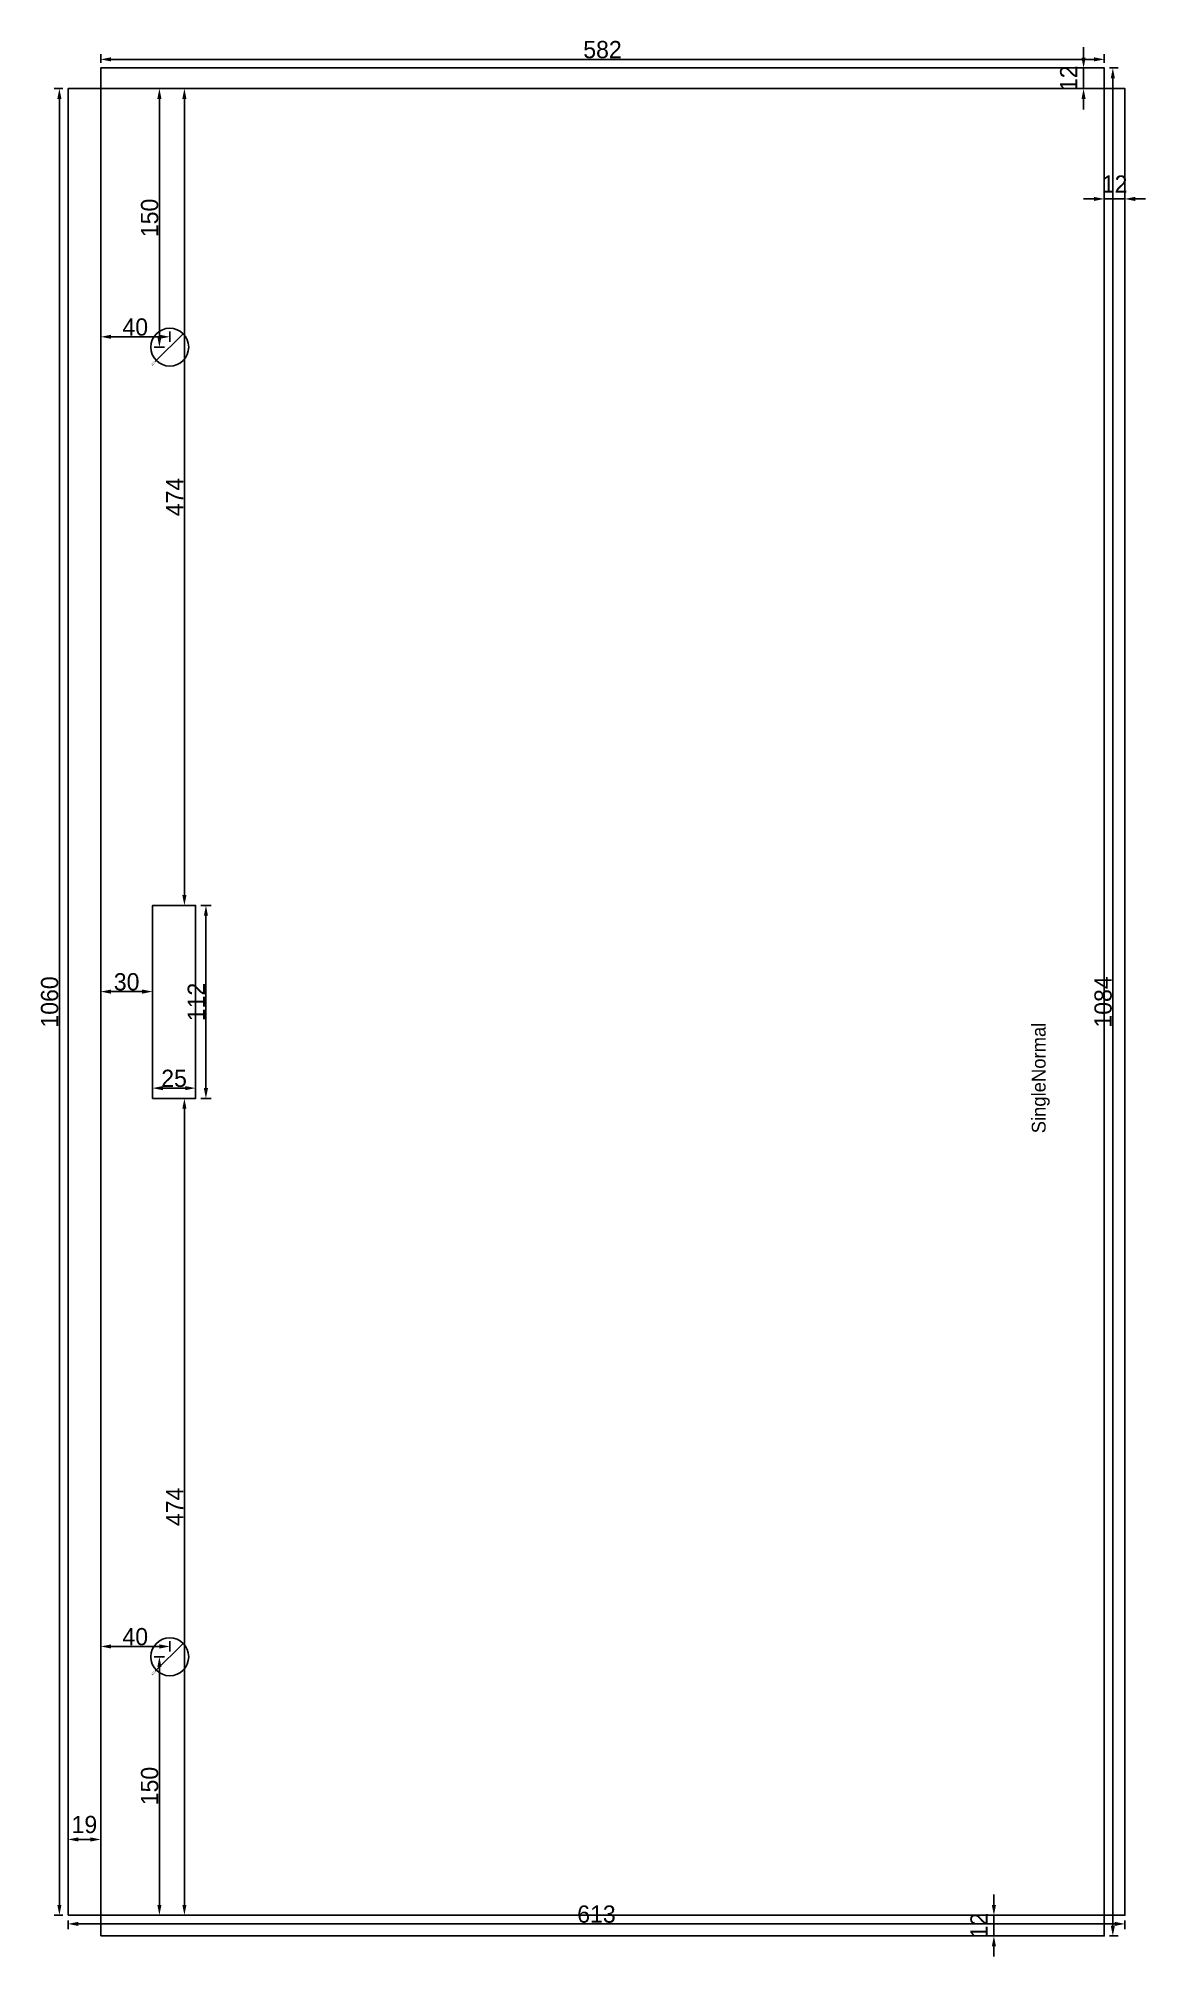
# Model space of a CAD drawing. Header units: metres. Extents: x -17 to 625, y -12 to 1101.
import ezdxf
from ezdxf.enums import TextEntityAlignment as Align

# ---------------------------------------------------------------- set-up
doc = ezdxf.new("R2010")
doc.units = ezdxf.units.M
doc.layers.add('CUT', color=4, linetype='Continuous')
doc.layers.add('DIMENSIONS', color=1, linetype='Continuous')
doc.dimstyles.new('DoorDimStyle', dxfattribs={"dimtxt": 2.5, "dimasz": 2.5, "dimexe": 1.25, "dimexo": 0.625, "dimtad": 1, "dimtxsty": 'Standard', "dimcen": 2.5, "dimclrd": 7, "dimclre": 7, "dimclrt": 7, "dimazin": 3, "dimtfac": 1, "dimtmove": 0, "dimatfit": 3})
doc.dimstyles.get("Standard").update_dxf_attribs({"dimtxt": 2.5, "dimasz": 2.5, "dimexe": 1.25, "dimexo": 0.625, "dimtad": 1, "dimcen": 2.5, "dimazin": 3, "dimtfac": 1, "dimtmove": 0, "dimatfit": 3})

# ---------------------------------------------------------------- blocks, each defined once
blk = doc.blocks.new('_CLOSEDFILLED')
at = {"color": 0, "linetype": 'BYBLOCK'}
blk.add_solid([(-1, 0.2), (0, 0), (-1, -0.2)], dxfattribs=at)
blk = doc.blocks.new('*D10')
for p, q in [((51, 914), (66.6, 929.6)), ((50.6, 913.6), (51, 914))]:
    blk.add_line(p, q)
at = {"layer": 'Defpoints'}
for p in [(51.2, 914.2), (59, 922)]:
    blk.add_point(p, dxfattribs=at)
at = {"xscale": 0.25, "yscale": 0.25, "rotation": 44.99999999999983}
for p in [(66.8, 929.8), (51.2, 914.2)]:
    blk.add_blockref('_CLOSEDFILLED', p, dxfattribs=at)
at = {"insert": (49.5, 912.5), "char_height": 1, "attachment_point": 5, "rotation": 45}
blk.add_mtext('%%c22', dxfattribs=at)
blk = doc.blocks.new('*D13')
for p, q in [((51, 154), (66.6, 169.6)), ((50.6, 153.6), (51, 154))]:
    blk.add_line(p, q)
at = {"layer": 'Defpoints'}
for p in [(59, 162), (51.2, 154.2)]:
    blk.add_point(p, dxfattribs=at)
at = {"xscale": 0.25, "yscale": 0.25, "rotation": 45.00000000000003}
for p in [(66.8, 169.8), (51.2, 154.2)]:
    blk.add_blockref('_CLOSEDFILLED', p, dxfattribs=at)
at = {"insert": (49.5, 152.5), "char_height": 1, "attachment_point": 5, "rotation": 45}
blk.add_mtext('%%c22', dxfattribs=at)

msp = doc.modelspace()

# ---------------------------------------------------------------- linework, layer by layer
at = {"layer": 'CUT'}
for points in [[(19, 0), (601, 0), (601, 1084), (19, 1084), (19, 0)], [(0, 12), (613, 12), (613, 1072), (0, 1072), (0, 12)], [(49, 486), (74, 486), (74, 598), (49, 598), (49, 486)]]:
    msp.add_lwpolyline(points, dxfattribs=at)
for centre in [(59, 922), (59, 162)]:
    msp.add_circle(centre, 11, dxfattribs=at)

# ---------------------------------------------------------------- texts
at = {"layer": 'DIMENSIONS'}
msp.add_text('SingleNormal', height=8, rotation=90, dxfattribs=at).set_placement((563, 530), align=Align.MIDDLE_RIGHT)

# ---------------------------------------------------------------- dimensions: what is measured, and where the dimension line sits
for base, p1, p2, location in [((19, 1089), (19, 1084), (601, 1084), (310, 1094.625)), ((601, 1008), (601, 1034), (613, 1034), (607, 1016.625)), ((19, 928), (19, 922), (59, 922), (39, 933.625)), ((19, 548), (19, 542), (49, 542), (34, 553.625)), ((49, 492), (49, 486), (74, 486), (61.5, 497.625)), ((19, 168), (19, 162), (59, 162), (39, 173.625)), ((0, 56), (0, 50), (19, 50), (9.5, 64.625)), ((0, 7), (0, 12), (613, 12), (306.5, 12.625))]:
    msp.add_linear_dim(base=base, p1=p1, p2=p2, location=location, dimstyle='DoorDimStyle', override={"dimtxt": 10, "dimasz": 6, "dimexe": 3, "dimexo": 3, "dimtad": 1, "dimtofl": 1}, dxfattribs=at).render()
for base, p1, p2, location in [((589, 1072), (563, 1072), (563, 1084), (580.375, 1078)), ((606, 0), (601, 0), (601, 1084), (600.375, 542)), ((-5, 12), (0, 12), (0, 1072), (-10.625, 542)), ((53, 922), (59, 922), (59, 1072), (47.375, 997)), ((67.5, 598), (61.5, 598), (61.5, 1072), (61.875, 835)), ((80, 486), (74, 486), (74, 598), (74.375, 542)), ((67.5, 12), (61.5, 12), (61.5, 486), (61.875, 249)), ((53, 12), (59, 12), (59, 162), (47.375, 87)), ((537, 0), (563, 0), (563, 12), (528.375, 6))]:
    msp.add_linear_dim(base=base, p1=p1, p2=p2, angle=90, location=location, dimstyle='DoorDimStyle', override={"dimtxt": 10, "dimasz": 6, "dimexe": 3, "dimexo": 3, "dimtad": 1, "dimtofl": 1}, dxfattribs=at).render()
for p1, p2, picture, middle in [((66.778, 929.778), (51.222, 914.222), '*D10', (49.542, 912.542)), ((66.778, 169.778), (51.222, 154.222), '*D13', (49.542, 152.542))]:
    dim = msp.add_diameter_dim_2p(p1=p1, p2=p2, dimstyle='Standard', override={"dimtih": 1}, dxfattribs=at)
    dim.commit()
    dim.dimension.update_dxf_attribs({"geometry": picture, "text_midpoint": middle})

doc.saveas('drawing.dxf')
